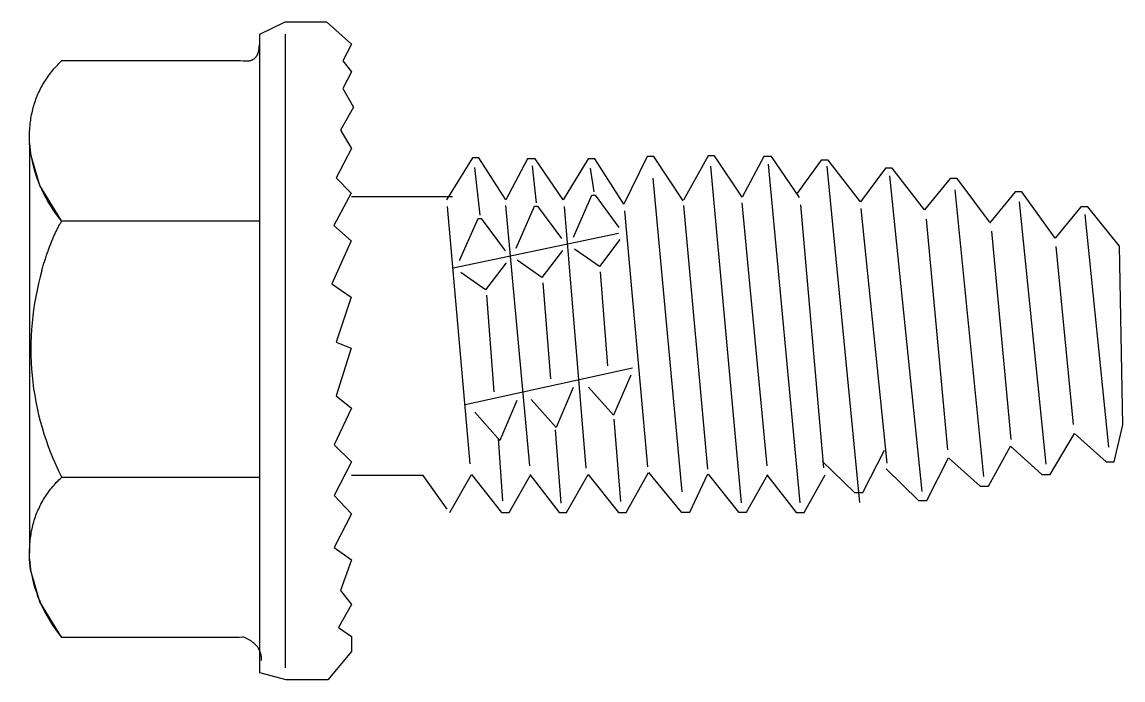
# Model space of a CAD drawing. Header units: millimetres. Extents: x -29692 to 34729, y -8412 to 43293.
# Drawn here: x -16541.12 to -16508.33, y 3528.09 to 3547.69 of the extents above; entities that cross this region are included whole.
import ezdxf

# ---------------------------------------------------------------- set-up
doc = ezdxf.new("R2010")
doc.units = ezdxf.units.MM

# ---------------------------------------------------------------- blocks, each defined once
blk = doc.blocks.new('екынееу')
at = {"color": 0, "linetype": 'ByBlock', "lineweight": -2}
for p, q in [((-2.441, 9.437), (-1.689, 9.804)), ((-1.689, 9.804), (-0.456, 9.804)), ((-0.456, 9.804), (0.29, 9.148)), ((-2.441, -9.591), (-2.441, 9.437)), ((-1.688, 9.437), (-1.688, -9.437)), ((-2.506, 8.869), (-2.511, 8.854)), ((-2.501, 8.884), (-2.506, 8.869)), ((-2.496, 8.9), (-2.501, 8.884)), ((-2.492, 8.917), (-2.496, 8.9)), ((-2.488, 8.933), (-2.492, 8.917)), ((-2.484, 8.951), (-2.488, 8.933)), ((-2.481, 8.969), (-2.484, 8.951)), ((-2.478, 8.987), (-2.481, 8.969)), ((-2.475, 9.006), (-2.478, 8.987)), ((-2.473, 9.025), (-2.475, 9.006)), ((-2.471, 9.045), (-2.473, 9.025)), ((-2.47, 9.065), (-2.471, 9.045)), ((-2.468, 9.086), (-2.47, 9.065)), ((-2.467, 9.129), (-2.468, 9.108)), ((-2.468, 9.108), (-2.468, 9.086)), ((0.29, 9.148), (0.029, 8.643)), ((-8.466, 8.526), (-8.428, 8.565)), ((-8.428, 8.565), (-8.389, 8.604)), ((-8.389, 8.604), (-8.348, 8.642)), ((-3.032, 8.642), (-8.348, 8.642)), ((-2.939, 8.641), (-3.032, 8.642)), ((-2.92, 8.639), (-2.939, 8.641)), ((-2.902, 8.637), (-2.92, 8.639)), ((-2.884, 8.636), (-2.902, 8.637)), ((-2.867, 8.635), (-2.884, 8.636)), ((-2.85, 8.635), (-2.867, 8.635)), ((-2.833, 8.635), (-2.85, 8.635)), ((-2.817, 8.636), (-2.833, 8.635)), ((-2.801, 8.637), (-2.817, 8.636)), ((-2.786, 8.638), (-2.801, 8.637)), ((-2.77, 8.641), (-2.786, 8.638)), ((-2.756, 8.643), (-2.77, 8.641)), ((-2.741, 8.646), (-2.756, 8.643)), ((-2.727, 8.65), (-2.741, 8.646)), ((-2.713, 8.654), (-2.727, 8.65)), ((-2.7, 8.659), (-2.713, 8.654)), ((-2.687, 8.664), (-2.7, 8.659)), ((-2.675, 8.669), (-2.687, 8.664)), ((-2.662, 8.675), (-2.675, 8.669)), ((-2.651, 8.682), (-2.662, 8.675)), ((-2.639, 8.689), (-2.651, 8.682)), ((-2.628, 8.697), (-2.639, 8.689)), ((-2.617, 8.705), (-2.628, 8.697)), ((-2.607, 8.713), (-2.617, 8.705)), ((-2.597, 8.722), (-2.607, 8.713)), ((-2.587, 8.732), (-2.597, 8.722)), ((-2.578, 8.742), (-2.587, 8.732)), ((-2.569, 8.752), (-2.578, 8.742)), ((-2.561, 8.763), (-2.569, 8.752)), ((-2.552, 8.775), (-2.561, 8.763)), ((-2.545, 8.787), (-2.552, 8.775)), ((-2.537, 8.799), (-2.545, 8.787)), ((-2.53, 8.812), (-2.537, 8.799)), ((-2.524, 8.825), (-2.53, 8.812)), ((-2.517, 8.839), (-2.524, 8.825)), ((-2.511, 8.854), (-2.517, 8.839)), ((0.029, 8.643), (0.288, 8.322)), ((-8.743, 8.196), (-8.711, 8.239)), ((-8.711, 8.239), (-8.679, 8.281)), ((-8.679, 8.281), (-8.646, 8.323)), ((-8.646, 8.323), (-8.611, 8.364)), ((-8.611, 8.364), (-8.576, 8.405)), ((-8.576, 8.405), (-8.541, 8.446)), ((-8.541, 8.446), (-8.504, 8.486)), ((-8.504, 8.486), (-8.466, 8.526)), ((0.288, 8.322), (0.027, 7.82)), ((-8.964, 7.839), (-8.94, 7.885)), ((-8.94, 7.885), (-8.914, 7.931)), ((-8.914, 7.931), (-8.888, 7.976)), ((-8.888, 7.976), (-8.86, 8.021)), ((-8.86, 8.021), (-8.832, 8.065)), ((-8.832, 8.065), (-8.803, 8.109)), ((-8.803, 8.109), (-8.773, 8.153)), ((-8.773, 8.153), (-8.743, 8.196)), ((-9.113, 7.504), (-9.094, 7.554)), ((-9.094, 7.554), (-9.075, 7.602)), ((-9.075, 7.602), (-9.054, 7.65)), ((-9.054, 7.65), (-9.033, 7.698)), ((-9.033, 7.698), (-9.011, 7.746)), ((-9.011, 7.746), (-8.988, 7.793)), ((-8.988, 7.793), (-8.964, 7.839)), ((0.027, 7.82), (0.346, 7.264)), ((-9.206, 7.201), (-9.193, 7.252)), ((-9.193, 7.252), (-9.179, 7.304)), ((-9.179, 7.304), (-9.163, 7.355)), ((-9.163, 7.355), (-9.147, 7.405)), ((-9.147, 7.405), (-9.131, 7.455)), ((-9.131, 7.455), (-9.113, 7.504)), ((0.346, 7.264), (-0.045, 6.58)), ((-9.269, 6.882), (-9.261, 6.936)), ((-9.261, 6.936), (-9.252, 6.99)), ((-9.252, 6.99), (-9.242, 7.043)), ((-9.242, 7.043), (-9.231, 7.096)), ((-9.231, 7.096), (-9.219, 7.149)), ((-9.219, 7.149), (-9.206, 7.201)), ((-9.301, 6.547), (-9.298, 6.604)), ((-9.298, 6.604), (-9.294, 6.66)), ((-9.294, 6.66), (-9.289, 6.716)), ((-9.289, 6.716), (-9.283, 6.772)), ((-9.283, 6.772), (-9.277, 6.827)), ((-9.277, 6.827), (-9.269, 6.882)), ((-0.045, 6.58), (0.283, 6.031)), ((-9.305, 6.432), (-9.303, 6.49)), ((-9.305, 6.374), (-9.305, 6.432)), ((-9.305, 6.316), (-9.305, 6.374)), ((-9.304, 6.257), (-9.305, 6.316)), ((-9.302, 6.197), (-9.304, 6.257)), ((-9.303, 6.49), (-9.301, 6.547)), ((-9.303, 6.082), (-9.303, 3.875)), ((-9.302, 6.197), (-9.273, 5.888)), ((-9.302, 6.197), (-9.273, 5.888)), ((-9.273, 5.888), (-9.302, 6.197)), ((-9.302, 6.197), (-9.273, 5.888)), ((0.283, 6.031), (-0.175, 5.162)), ((-8.996, 4.929), (-9.273, 5.888)), ((3.888, 5.759), (3.115, 4.502)), ((4.082, 5.759), (3.888, 5.759)), ((4.887, 4.502), (4.082, 5.759)), ((5.532, 5.727), (4.887, 4.502)), ((5.758, 5.727), (5.532, 5.727)), ((6.594, 4.502), (5.758, 5.727)), ((7.336, 5.727), (6.594, 4.502)), ((7.529, 5.727), (7.336, 5.727)), ((8.399, 4.374), (7.529, 5.727)), ((9.095, 5.794), (8.399, 4.374)), ((9.288, 5.794), (9.095, 5.794)), ((10.166, 4.476), (9.288, 5.794)), ((10.91, 5.818), (10.174, 4.494)), ((11.094, 5.818), (10.91, 5.818)), ((11.918, 4.582), (11.094, 5.818)), ((12.57, 5.794), (11.918, 4.582)), ((12.795, 5.794), (12.57, 5.794)), ((13.634, 4.575), (12.795, 5.794)), ((14.278, 5.684), (13.537, 4.675)), ((14.48, 5.684), (14.278, 5.684)), ((15.446, 4.441), (14.48, 5.684)), ((4.119, 4.047), (3.962, 5.469)), ((5.798, 4.414), (5.674, 5.522)), ((7.51, 4.746), (7.404, 5.451)), ((11.901, -4.523), (10.988, 5.512)), ((13.649, -4.523), (12.707, 5.569)), ((15.424, -4.514), (14.455, 5.512)), ((16.188, 5.451), (15.446, 4.441)), ((16.389, 5.451), (16.188, 5.451)), ((17.356, 4.207), (16.389, 5.451)), ((-8.354, 3.875), (-8.996, 4.929)), ((-0.175, 5.162), (0.28, 4.704)), ((10.138, -4.195), (9.268, 5.147)), ((17.281, -4.189), (16.317, 5.216)), ((18.121, 5.145), (17.356, 4.207)), ((18.322, 5.145), (18.121, 5.145)), ((19.29, 3.854), (18.322, 5.145)), ((0.28, 4.704), (-0.243, 3.744)), ((0.29, 4.6), (3.29, 4.6)), ((6.897, 3.393), (7.446, 4.649)), ((7.446, 4.649), (7.542, 4.649)), ((7.542, 4.649), (8.251, 3.684)), ((19.117, -3.734), (18.261, 4.808)), ((20.054, 4.747), (19.29, 3.807)), ((20.256, 4.747), (20.054, 4.747)), ((21.246, 3.362), (20.256, 4.747)), ((3.824, -3.357), (3.148, 4.309)), ((5.596, -3.422), (4.887, 4.341)), ((5.185, 3.061), (5.734, 4.318)), ((5.734, 4.318), (5.83, 4.318)), ((5.83, 4.318), (6.538, 3.351)), ((7.271, -3.486), (6.627, 4.309)), ((10.897, -3.521), (10.182, 4.334)), ((12.662, -3.424), (11.918, 4.413)), ((14.353, -3.48), (13.665, 4.356)), ((20.978, -3.367), (20.178, 4.441)), ((22.012, 4.301), (21.246, 3.362)), ((22.213, 4.301), (22.012, 4.301)), ((23.156, 3.127), (22.213, 4.301)), ((3.507, 2.694), (4.055, 3.951)), ((4.055, 3.951), (4.151, 3.951)), ((4.151, 3.951), (4.861, 2.984)), ((9.107, -3.454), (8.43, 4.181)), ((16.242, -3.339), (15.469, 4.244)), ((22.838, -2.86), (22.141, 4.066)), ((-9.303, 3.875), (-9.303, -3.754)), ((-8.503, 3.584), (-8.49, 3.61)), ((-8.49, 3.61), (-8.478, 3.635)), ((-8.478, 3.635), (-8.465, 3.66)), ((-8.465, 3.66), (-8.453, 3.684)), ((-8.453, 3.684), (-8.44, 3.708)), ((-8.44, 3.708), (-8.428, 3.732)), ((-8.428, 3.732), (-8.415, 3.756)), ((-8.415, 3.756), (-8.402, 3.779)), ((-8.402, 3.779), (-8.389, 3.803)), ((-8.389, 3.803), (-8.377, 3.825)), ((-8.377, 3.825), (-8.364, 3.848)), ((-8.364, 3.848), (-8.351, 3.87)), ((-8.351, 3.87), (-8.354, 3.875)), ((-8.354, 3.875), (-2.47, 3.875)), ((-8.354, 3.875), (-2.47, 3.875)), ((-8.354, 3.875), (-2.47, 3.875)), ((-0.243, 3.744), (0.277, 3.287)), ((18.046, -2.944), (17.415, 3.934)), ((-8.648, 3.256), (-8.636, 3.285)), ((-8.636, 3.285), (-8.624, 3.314)), ((-8.624, 3.314), (-8.612, 3.342)), ((-8.612, 3.342), (-8.6, 3.37)), ((-8.6, 3.37), (-8.588, 3.398)), ((-8.588, 3.398), (-8.576, 3.425)), ((-8.576, 3.425), (-8.564, 3.453)), ((-8.564, 3.453), (-8.552, 3.48)), ((-8.552, 3.48), (-8.54, 3.506)), ((-8.54, 3.506), (-8.528, 3.532)), ((-8.528, 3.532), (-8.515, 3.559)), ((-8.515, 3.559), (-8.503, 3.584)), ((0.277, 3.287), (-0.304, 2.006)), ((3.309, 2.482), (8.236, 3.508)), ((8.282, 3.328), (7.67, 2.524)), ((19.935, -2.635), (19.359, 3.567)), ((-8.763, 2.95), (-8.752, 2.982)), ((-8.752, 2.982), (-8.741, 3.014)), ((-8.741, 3.014), (-8.729, 3.045)), ((-8.729, 3.045), (-8.718, 3.076)), ((-8.718, 3.076), (-8.706, 3.107)), ((-8.706, 3.107), (-8.695, 3.137)), ((-8.695, 3.137), (-8.683, 3.167)), ((-8.683, 3.167), (-8.671, 3.197)), ((-8.671, 3.197), (-8.66, 3.227)), ((-8.66, 3.227), (-8.648, 3.256)), ((6.57, 2.996), (5.958, 2.192)), ((7.67, 2.524), (6.931, 3.039)), ((21.795, -2.184), (21.277, 3.116)), ((23.264, -2.199), (23.156, 3.127)), ((-8.874, 2.615), (-8.863, 2.649)), ((-8.863, 2.649), (-8.852, 2.684)), ((-8.852, 2.684), (-8.841, 2.718)), ((-8.841, 2.718), (-8.83, 2.752)), ((-8.83, 2.752), (-8.819, 2.786)), ((-8.819, 2.786), (-8.808, 2.819)), ((-8.808, 2.819), (-8.797, 2.852)), ((-8.797, 2.852), (-8.786, 2.885)), ((-8.786, 2.885), (-8.775, 2.918)), ((-8.775, 2.918), (-8.763, 2.95)), ((4.893, 2.629), (4.28, 1.824)), ((5.958, 2.192), (5.217, 2.707)), ((-8.938, 2.399), (-8.928, 2.436)), ((-8.928, 2.436), (-8.917, 2.472)), ((-8.917, 2.472), (-8.906, 2.508)), ((-8.906, 2.508), (-8.896, 2.544)), ((-8.896, 2.544), (-8.885, 2.579)), ((-8.885, 2.579), (-8.874, 2.615)), ((4.28, 1.824), (3.539, 2.34)), ((7.921, -0.441), (7.703, 2.362)), ((-0.304, 2.006), (0.273, 1.606)), ((6.226, -0.826), (5.99, 2.03)), ((4.531, -1.211), (4.312, 1.663)), ((0.273, 1.606), (-0.175, 0.269)), ((-0.175, 0.269), (0.273, 0.086)), ((0.273, 0.086), (-0.175, -1.331)), ((8.655, -0.511), (3.669, -1.605)), ((8.605, -0.719), (8.089, -1.911)), ((6.892, -1.086), (6.377, -2.278)), ((8.089, -1.911), (7.349, -1.073)), ((-0.175, -1.331), (0.29, -1.697)), ((5.214, -1.47), (4.699, -2.663)), ((6.377, -2.278), (5.636, -1.44)), ((0.29, -1.697), (-0.231, -2.794)), ((4.699, -2.663), (3.958, -1.825)), ((8.305, -4.478), (8.106, -2.034)), ((23.002, -3.302), (23.264, -2.199)), ((4.796, -4.464), (4.664, -2.61)), ((6.527, -4.534), (6.358, -2.348)), ((21.092, -3.677), (21.818, -2.457)), ((21.818, -2.457), (22.761, -3.302)), ((-0.231, -2.794), (0.29, -3.297)), ((15.511, -4.218), (16.162, -2.951)), ((19.257, -4.029), (19.909, -2.832)), ((19.909, -2.832), (20.851, -3.677)), ((14.302, -3.279), (15.269, -4.218)), ((17.42, -4.452), (18.072, -3.185)), ((18.072, -3.185), (19.014, -4.029)), ((0.29, -3.297), (-0.231, -4.304)), ((16.211, -3.513), (17.178, -4.452)), ((22.761, -3.302), (23.002, -3.302)), ((-9.303, -3.754), (-9.302, -6.022)), ((-8.539, -3.952), (-8.503, -3.911)), ((-8.503, -3.911), (-8.465, -3.872)), ((-8.465, -3.872), (-8.427, -3.833)), ((-8.427, -3.833), (-8.387, -3.794)), ((-8.387, -3.794), (-8.347, -3.755)), ((-8.347, -3.755), (-2.47, -3.755)), ((2.42, -3.711), (0.29, -3.711)), ((3.13, -4.71), (2.42, -3.711)), ((3.212, -4.807), (3.857, -3.679)), ((3.857, -3.679), (4.757, -4.807)), ((4.984, -4.807), (5.628, -3.679)), ((5.596, -3.679), (6.466, -4.807)), ((6.691, -4.807), (7.336, -3.679)), ((7.336, -3.679), (8.238, -4.807)), ((8.463, -4.807), (9.129, -3.619)), ((9.129, -3.619), (10.101, -4.8)), ((10.358, -4.8), (10.9, -3.656)), ((10.91, -3.666), (11.812, -4.803)), ((12.054, -4.803), (12.682, -3.677)), ((12.659, -3.684), (13.528, -4.811)), ((13.77, -4.811), (14.398, -3.684)), ((20.851, -3.677), (21.092, -3.677)), ((-8.802, -4.288), (-8.772, -4.244)), ((-8.772, -4.244), (-8.742, -4.201)), ((-8.742, -4.201), (-8.71, -4.159)), ((-8.71, -4.159), (-8.678, -4.116)), ((-8.678, -4.116), (-8.644, -4.075)), ((-8.644, -4.075), (-8.61, -4.033)), ((-8.61, -4.033), (-8.575, -3.992)), ((-8.575, -3.992), (-8.539, -3.952)), ((15.269, -4.218), (15.511, -4.218)), ((19.014, -4.029), (19.257, -4.029)), ((-8.987, -4.605), (-8.963, -4.558)), ((-8.963, -4.558), (-8.938, -4.512)), ((-8.938, -4.512), (-8.913, -4.467)), ((-8.913, -4.467), (-8.886, -4.421)), ((-8.886, -4.421), (-8.859, -4.376)), ((-8.859, -4.376), (-8.831, -4.332)), ((-8.831, -4.332), (-8.802, -4.288)), ((-0.231, -4.304), (0.29, -4.852)), ((17.178, -4.452), (17.42, -4.452)), ((-9.129, -4.943), (-9.112, -4.893)), ((-9.112, -4.893), (-9.093, -4.844)), ((-9.093, -4.844), (-9.073, -4.795)), ((-9.073, -4.795), (-9.053, -4.747)), ((-9.053, -4.747), (-9.032, -4.699)), ((-9.032, -4.699), (-9.01, -4.652)), ((-9.01, -4.652), (-8.987, -4.605)), ((0.29, -4.852), (-0.231, -5.857)), ((4.757, -4.807), (4.984, -4.807)), ((6.466, -4.807), (6.691, -4.807)), ((8.238, -4.807), (8.463, -4.807)), ((10.101, -4.8), (10.358, -4.8)), ((11.812, -4.803), (12.054, -4.803)), ((13.528, -4.811), (13.77, -4.811)), ((-9.218, -5.249), (-9.205, -5.197)), ((-9.205, -5.197), (-9.192, -5.145)), ((-9.192, -5.145), (-9.178, -5.094)), ((-9.178, -5.094), (-9.162, -5.043)), ((-9.162, -5.043), (-9.146, -4.993)), ((-9.146, -4.993), (-9.129, -4.943)), ((-9.282, -5.626), (-9.276, -5.57)), ((-9.276, -5.57), (-9.268, -5.516)), ((-9.268, -5.516), (-9.26, -5.462)), ((-9.26, -5.462), (-9.251, -5.408)), ((-9.251, -5.408), (-9.241, -5.354)), ((-9.241, -5.354), (-9.23, -5.301)), ((-9.23, -5.301), (-9.218, -5.249)), ((-9.302, -5.907), (-9.3, -5.85)), ((-9.3, -5.85), (-9.297, -5.793)), ((-9.297, -5.793), (-9.293, -5.737)), ((-9.293, -5.737), (-9.288, -5.681)), ((-9.288, -5.681), (-9.282, -5.626)), ((-0.231, -5.857), (0.29, -6.223)), ((-9.304, -5.965), (-9.302, -5.907)), ((-9.304, -6.023), (-9.304, -5.965)), ((-9.304, -6.082), (-9.304, -6.023)), ((-9.303, -6.141), (-9.304, -6.082)), ((-9.301, -6.2), (-9.303, -6.141)), ((-9.301, -6.2), (-9.271, -6.51)), ((-9.301, -6.2), (-9.271, -6.51)), ((-9.271, -6.51), (-9.301, -6.2)), ((-9.301, -6.2), (-9.271, -6.51)), ((0.29, -6.223), (-0.045, -7.139)), ((-8.994, -7.469), (-9.271, -6.51)), ((-0.045, -7.139), (0.29, -7.549)), ((-8.353, -8.524), (-8.994, -7.469)), ((0.29, -7.549), (-0.1, -8.235)), ((-8.348, -8.523), (-3.057, -8.523)), ((-3.057, -8.523), (-2.947, -8.519)), ((-2.925, -8.528), (-2.947, -8.519)), ((-0.1, -8.235), (0.29, -8.51)), ((0.29, -8.51), (0.29, -8.956)), ((-2.903, -8.537), (-2.925, -8.528)), ((-2.882, -8.546), (-2.903, -8.537)), ((-2.861, -8.555), (-2.882, -8.546)), ((-2.84, -8.565), (-2.861, -8.555)), ((-2.82, -8.574), (-2.84, -8.565)), ((-2.801, -8.584), (-2.82, -8.574)), ((-2.782, -8.595), (-2.801, -8.584)), ((-2.763, -8.605), (-2.782, -8.595)), ((-2.745, -8.616), (-2.763, -8.605)), ((-2.728, -8.626), (-2.745, -8.616)), ((-2.71, -8.637), (-2.728, -8.626)), ((-2.694, -8.649), (-2.71, -8.637)), ((-2.677, -8.66), (-2.694, -8.649)), ((-2.662, -8.672), (-2.677, -8.66)), ((-2.646, -8.684), (-2.662, -8.672)), ((-2.631, -8.696), (-2.646, -8.684)), ((-2.617, -8.708), (-2.631, -8.696)), ((-2.603, -8.721), (-2.617, -8.708)), ((-2.589, -8.734), (-2.603, -8.721)), ((-2.576, -8.747), (-2.589, -8.734)), ((-2.563, -8.76), (-2.576, -8.747)), ((-2.551, -8.773), (-2.563, -8.76)), ((-2.539, -8.787), (-2.551, -8.773)), ((-2.528, -8.801), (-2.539, -8.787)), ((-2.517, -8.815), (-2.528, -8.801)), ((-2.507, -8.829), (-2.517, -8.815)), ((-2.497, -8.844), (-2.507, -8.829)), ((-2.487, -8.858), (-2.497, -8.844)), ((-2.478, -8.873), (-2.487, -8.858)), ((-2.47, -8.888), (-2.478, -8.873)), ((-2.462, -8.904), (-2.47, -8.888)), ((-2.454, -8.919), (-2.462, -8.904)), ((-2.447, -8.935), (-2.454, -8.919)), ((-2.44, -8.951), (-2.447, -8.935)), ((-2.434, -8.967), (-2.44, -8.951)), ((-2.428, -8.984), (-2.434, -8.967)), ((-2.422, -9.001), (-2.428, -8.984)), ((-2.417, -9.017), (-2.422, -9.001)), ((-2.413, -9.035), (-2.417, -9.017)), ((-2.409, -9.052), (-2.413, -9.035)), ((-2.405, -9.069), (-2.409, -9.052)), ((-2.402, -9.087), (-2.405, -9.069)), ((-2.399, -9.105), (-2.402, -9.087)), ((-2.397, -9.123), (-2.399, -9.105)), ((-2.395, -9.142), (-2.397, -9.123)), ((-2.394, -9.16), (-2.395, -9.142)), ((-2.393, -9.179), (-2.394, -9.16)), ((-2.393, -9.198), (-2.393, -9.179)), ((0.29, -8.956), (-0.423, -9.8)), ((-2.393, -9.218), (-2.393, -9.198)), ((-1.663, -9.8), (-2.441, -9.591)), ((-0.423, -9.8), (-1.663, -9.8))]:
    blk.add_line(p, q, dxfattribs=at)
for centre, radius, start, end in [((-5.108, 6.572), 4.221, 189.3351, 219.7282), ((-0.86, 0.066), 8.406, 163.8871, 207.0116), ((-0.86, 0.066), 8.406, 163.8871, 207.0116), ((-5.113, -5.831), 4.213, 189.2724, 219.7251)]:
    blk.add_arc(centre, radius, start, end, dxfattribs=at)

msp = doc.modelspace()

# ---------------------------------------------------------------- block references
at = {"color": 0, "linetype": 'ByBlock', "lineweight": -2}
msp.add_blockref('екынееу', (-16531.596, 3537.891), dxfattribs=at)

doc.saveas('drawing.dxf')
